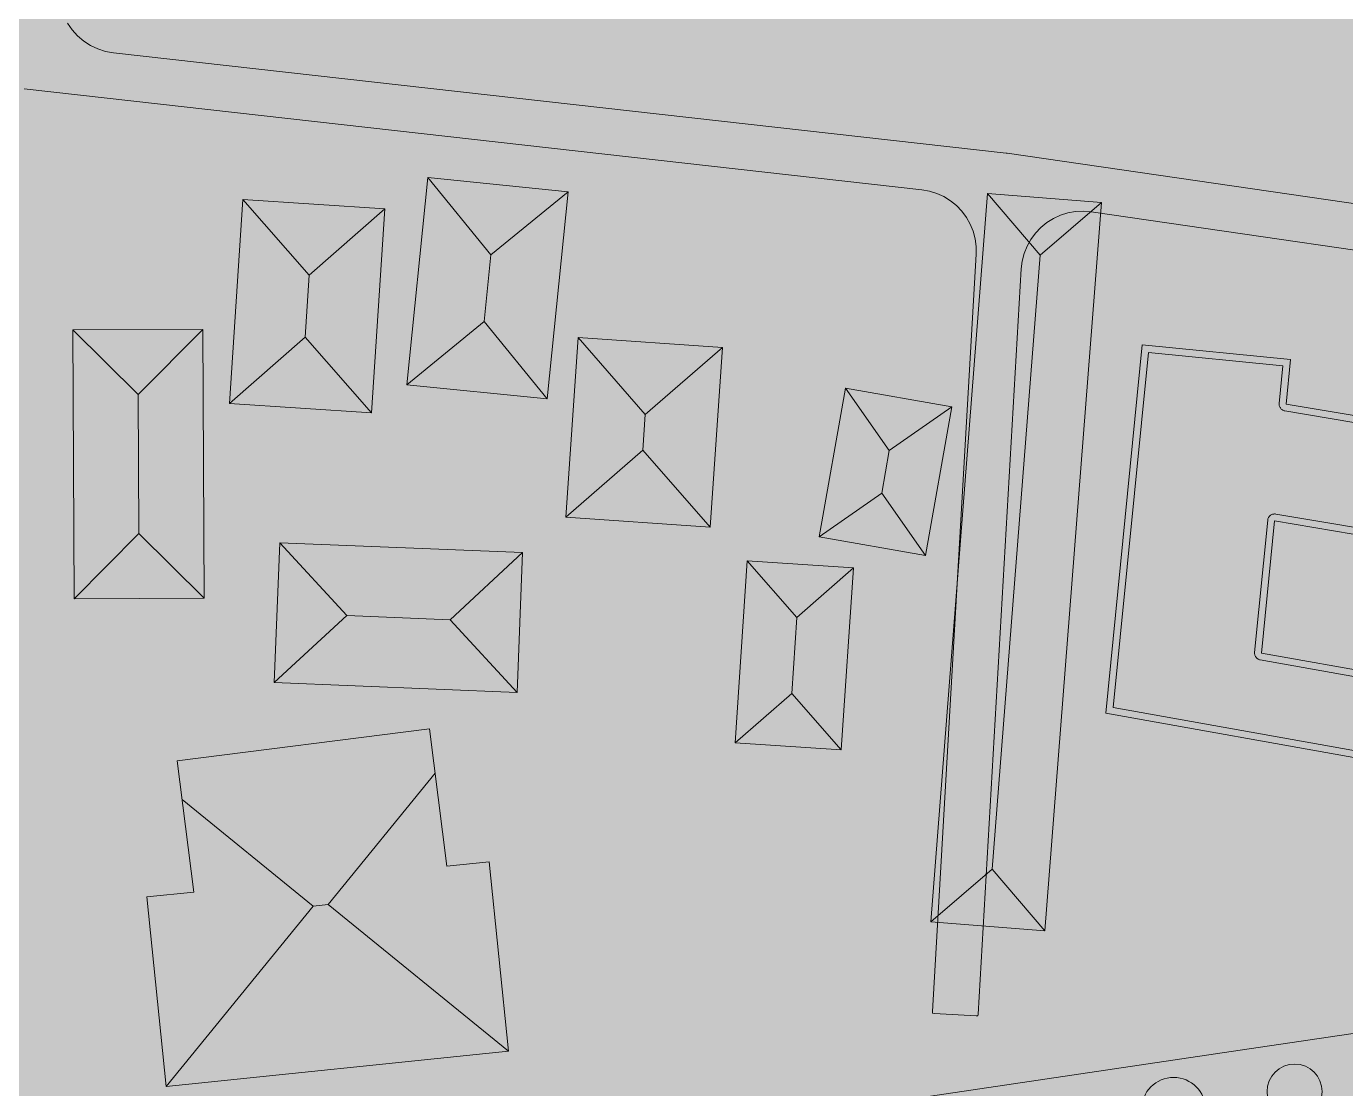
# Model space of a CAD drawing. Header units: metres. Extents: x 305859 to 307221, y 9155922 to 9156786.
# Drawn here: x 306656 to 306742.2, y 9156142.8 to 9156212.3 of the extents above; entities that cross this region are included whole.
import ezdxf

# ---------------------------------------------------------------- set-up
doc = ezdxf.new("R2010")
doc.units = ezdxf.units.M
for name, color, linetype, lineweight, true_color in [('B-BANGUNAN_PENDIDIKAN', 7, 'Continuous', 13, 0x78aadc), ('B-BANGUNAN_PERMUKIMAN', 7, 'Continuous', 13, 0xf0cd8c), ('B-BAYANGAN', 7, 'Continuous', 0, 0x76786c), ('J-PERKERASAN_JALAN', 7, 'Continuous', 9, 0x989896), ('V-POHON_PENEDUH', 7, 'Continuous', 13, 0x288232)]:
    doc.layers.add(name, color=color, linetype=linetype, lineweight=lineweight, true_color=true_color)
doc.layers.add('G-PERKERASAN', color=7, linetype='Continuous')
doc.layers.add('V-RTH_SEMPADAN', color=7, linetype='Continuous')

# ---------------------------------------------------------------- blocks, each defined once
blk = doc.blocks.new('POHON')
at = {"true_color": 0x347638}
h = blk.add_hatch(color=97, dxfattribs=at)
h.dxf.hatch_style = 1
edge = h.paths.add_edge_path()
edge.add_arc((0, 0), 1, 0, 360)
at = {"true_color": 0x3e843e}
h = blk.add_hatch(color=97, dxfattribs=at)
h.dxf.hatch_style = 1
edge = h.paths.add_edge_path()
edge.add_arc((-0.552, 0.552), 0.32, 0, 360)
h = blk.add_hatch(color=97, dxfattribs=at)
h.dxf.hatch_style = 1
edge = h.paths.add_edge_path()
edge.add_arc((0, 0.78), 0.32, 0, 360)
h = blk.add_hatch(color=97, dxfattribs=at)
h.dxf.hatch_style = 1
edge = h.paths.add_edge_path()
edge.add_arc((0.552, 0.552), 0.32, 0, 360)
at = {"true_color": 0x62a556}
h = blk.add_hatch(color=85, dxfattribs=at)
h.dxf.hatch_style = 1
edge = h.paths.add_edge_path()
edge.add_arc((-0.2, 0.22), 0.55, 0, 360)
at = {"true_color": 0x697060}
h = blk.add_hatch(color=251, dxfattribs=at)
h.dxf.hatch_style = 1
edge = h.paths.add_edge_path()
edge.add_arc((0.38, -0.38), 1, 0, 360)
at = {"true_color": 0x3e843e}
h = blk.add_hatch(color=97, dxfattribs=at)
h.dxf.hatch_style = 1
edge = h.paths.add_edge_path()
edge.add_arc((-0.78, 0), 0.32, 0, 360)
h = blk.add_hatch(color=97, dxfattribs=at)
h.dxf.hatch_style = 1
edge = h.paths.add_edge_path()
edge.add_arc((0.78, 0), 0.32, 0, 360)
h = blk.add_hatch(color=97, dxfattribs=at)
h.dxf.hatch_style = 1
edge = h.paths.add_edge_path()
edge.add_arc((-0.552, -0.552), 0.32, 0, 360)
h = blk.add_hatch(color=97, dxfattribs=at)
h.dxf.hatch_style = 1
edge = h.paths.add_edge_path()
edge.add_arc((0.552, -0.552), 0.32, 0, 360)
h = blk.add_hatch(color=97, dxfattribs=at)
h.dxf.hatch_style = 1
edge = h.paths.add_edge_path()
edge.add_arc((0, -0.78), 0.32, 0, 360)
at = {"color": 99, "lineweight": 9, "true_color": 0x235528}
blk.add_circle((0, 0), 1, dxfattribs=at)

msp = doc.modelspace()

# ---------------------------------------------------------------- hatches: boundary and pattern name
at = {"layer": 'B-BANGUNAN_PENDIDIKAN', "true_color": 0x6ea1de}
h = msp.add_hatch(color=153, dxfattribs=at)
h.dxf.hatch_style = 1
h.paths.add_polyline_path([(306686.358, 9156197.34), (306685.916, 9156192.974), (306680.859, 9156188.847), (306682.231, 9156202.398), (306686.358, 9156197.34)])
at = {"layer": 'B-BANGUNAN_PENDIDIKAN', "true_color": 0x6b9eda}
h = msp.add_hatch(color=153, dxfattribs=at)
h.dxf.hatch_style = 1
h.paths.add_polyline_path([(306686.358, 9156197.34), (306682.231, 9156202.398), (306691.415, 9156201.468), (306686.358, 9156197.34)])
at = {"layer": 'B-BANGUNAN_PENDIDIKAN', "true_color": 0x557ead}
h = msp.add_hatch(color=145, dxfattribs=at)
h.dxf.hatch_style = 1
h.paths.add_polyline_path([(306690.043, 9156187.917), (306690.043, 9156187.917), (306685.916, 9156192.974), (306686.358, 9156197.34), (306691.415, 9156201.468), (306691.416, 9156201.468), (306690.043, 9156187.917)])
at = {"layer": 'B-BANGUNAN_PENDIDIKAN', "true_color": 0x6da1dd}
h = msp.add_hatch(color=153, dxfattribs=at)
h.dxf.hatch_style = 1
h.paths.add_polyline_path([(306674.473, 9156196.004), (306674.208, 9156191.957), (306669.26, 9156187.617), (306669.259, 9156187.617), (306670.133, 9156200.952), (306674.473, 9156196.004)])
at = {"layer": 'B-BANGUNAN_PENDIDIKAN', "true_color": 0x6c9fda}
h = msp.add_hatch(color=153, dxfattribs=at)
h.dxf.hatch_style = 1
h.paths.add_polyline_path([(306679.421, 9156200.344), (306674.473, 9156196.004), (306670.133, 9156200.952), (306679.421, 9156200.344)])
at = {"layer": 'B-BANGUNAN_PENDIDIKAN', "true_color": 0x567eae}
h = msp.add_hatch(color=145, dxfattribs=at)
h.dxf.hatch_style = 1
h.paths.add_polyline_path([(306678.548, 9156187.009), (306674.208, 9156191.957), (306674.473, 9156196.004), (306679.421, 9156200.344), (306678.548, 9156187.009)])
at = {"layer": 'B-BANGUNAN_PENDIDIKAN', "true_color": 0x5881b1}
h = msp.add_hatch(color=145, dxfattribs=at)
h.dxf.hatch_style = 1
h.paths.add_polyline_path([(306680.859, 9156188.847), (306680.859, 9156188.847), (306685.916, 9156192.974), (306690.043, 9156187.917), (306685.542, 9156188.373), (306680.859, 9156188.847)])
at = {"layer": 'B-BANGUNAN_PENDIDIKAN', "true_color": 0x6da0dc}
h = msp.add_hatch(color=153, dxfattribs=at)
h.dxf.hatch_style = 1
h.paths.add_polyline_path([(306663.296, 9156188.197), (306659.028, 9156192.429), (306667.528, 9156192.464), (306663.296, 9156188.197)])
h = msp.add_hatch(color=153, dxfattribs=at)
h.dxf.hatch_style = 1
h.paths.add_polyline_path([(306659.028, 9156192.429), (306659.028, 9156192.429), (306663.296, 9156188.197), (306663.333, 9156179.119), (306659.101, 9156174.852), (306659.028, 9156192.429)])
at = {"layer": 'B-BANGUNAN_PENDIDIKAN', "true_color": 0x567faf}
h = msp.add_hatch(color=145, dxfattribs=at)
h.dxf.hatch_style = 1
h.paths.add_polyline_path([(306667.601, 9156174.887), (306663.333, 9156179.119), (306663.296, 9156188.197), (306667.528, 9156192.464), (306667.601, 9156174.887)])
at = {"layer": 'B-BANGUNAN_PENDIDIKAN', "true_color": 0x5780b1}
h = msp.add_hatch(color=145, dxfattribs=at)
h.dxf.hatch_style = 1
h.paths.add_polyline_path([(306674.208, 9156191.957), (306678.548, 9156187.009), (306669.26, 9156187.617), (306674.208, 9156191.957)])
at = {"layer": 'B-BANGUNAN_PENDIDIKAN', "true_color": 0x567faf}
h = msp.add_hatch(color=145, dxfattribs=at)
h.dxf.hatch_style = 1
h.paths.add_polyline_path([(306659.101, 9156174.852), (306663.333, 9156179.119), (306667.601, 9156174.887), (306659.101, 9156174.852)])
at = {"layer": 'B-BANGUNAN_PENDIDIKAN', "true_color": 0x6da0dd}
h = msp.add_hatch(color=153, dxfattribs=at)
h.dxf.hatch_style = 1
h.paths.add_polyline_path([(306672.56, 9156178.499), (306672.561, 9156178.499), (306676.944, 9156173.75), (306672.195, 9156169.367), (306672.225, 9156170.116), (306672.56, 9156178.499)])
at = {"layer": 'B-BANGUNAN_PENDIDIKAN', "true_color": 0x6c9fdb}
h = msp.add_hatch(color=153, dxfattribs=at)
h.dxf.hatch_style = 1
h.paths.add_polyline_path([(306683.687, 9156173.481), (306676.944, 9156173.75), (306672.561, 9156178.499), (306688.435, 9156177.864), (306683.687, 9156173.481)])
at = {"layer": 'B-BANGUNAN_PENDIDIKAN', "true_color": 0x567fae}
h = msp.add_hatch(color=145, dxfattribs=at)
h.dxf.hatch_style = 1
h.paths.add_polyline_path([(306683.687, 9156173.481), (306688.435, 9156177.864), (306688.435, 9156177.864), (306688.07, 9156168.731), (306683.687, 9156173.481)])
at = {"layer": 'B-BANGUNAN_PENDIDIKAN', "true_color": 0x5780b0}
h = msp.add_hatch(color=145, dxfattribs=at)
h.dxf.hatch_style = 1
h.paths.add_polyline_path([(306672.195, 9156169.367), (306672.195, 9156169.367), (306676.944, 9156173.75), (306683.687, 9156173.481), (306688.07, 9156168.731), (306672.195, 9156169.367)])
at = {"layer": 'B-BANGUNAN_PENDIDIKAN', "true_color": 0x6ea1de}
h = msp.add_hatch(color=153, dxfattribs=at)
h.dxf.hatch_style = 1
h.paths.add_polyline_path([(306675.712, 9156154.859), (306674.734, 9156154.758), (306666.163, 9156161.73), (306665.842, 9156164.241), (306682.333, 9156166.355), (306682.705, 9156163.454), (306675.712, 9156154.859)])
at = {"layer": 'B-BANGUNAN_PENDIDIKAN', "true_color": 0x5983b4}
h = msp.add_hatch(color=163, dxfattribs=at)
h.dxf.hatch_style = 1
h.paths.add_polyline_path([(306675.712, 9156154.859), (306682.705, 9156163.454), (306683.485, 9156157.37), (306686.241, 9156157.653), (306687.516, 9156145.257), (306675.712, 9156154.859)])
at = {"layer": 'B-BANGUNAN_PENDIDIKAN', "true_color": 0x6da0dc}
h = msp.add_hatch(color=153, dxfattribs=at)
h.dxf.hatch_style = 1
h.paths.add_polyline_path([(306674.734, 9156154.758), (306665.132, 9156142.955), (306665.132, 9156142.955), (306663.857, 9156155.351), (306666.941, 9156155.668), (306666.163, 9156161.73), (306674.734, 9156154.758)])
at = {"layer": 'B-BANGUNAN_PENDIDIKAN', "true_color": 0x557ead}
h = msp.add_hatch(color=145, dxfattribs=at)
h.dxf.hatch_style = 1
h.paths.add_polyline_path([(306674.734, 9156154.758), (306675.712, 9156154.859), (306687.516, 9156145.257), (306665.132, 9156142.955), (306674.734, 9156154.758)])
at = {"layer": 'B-BANGUNAN_PERMUKIMAN', "true_color": 0xed9467}
h = msp.add_hatch(color=21, dxfattribs=at)
h.dxf.hatch_style = 1
h.paths.add_polyline_path([(306722.267, 9156197.323), (306719.143, 9156157.164), (306715.12, 9156153.722), (306718.824, 9156201.346), (306722.267, 9156197.323)])
at = {"layer": 'B-BANGUNAN_PERMUKIMAN', "true_color": 0xea9165}
h = msp.add_hatch(color=33, dxfattribs=at)
h.dxf.hatch_style = 1
h.paths.add_polyline_path([(306726.29, 9156200.766), (306722.267, 9156197.323), (306718.824, 9156201.346), (306718.824, 9156201.346), (306726.29, 9156200.766)])
at = {"layer": 'B-BANGUNAN_PERMUKIMAN', "true_color": 0xba7350}
h = msp.add_hatch(color=23, dxfattribs=at)
h.dxf.hatch_style = 1
h.paths.add_polyline_path([(306722.586, 9156153.141), (306722.586, 9156153.141), (306719.143, 9156157.164), (306722.267, 9156197.323), (306726.29, 9156200.766), (306722.586, 9156153.141)])
at = {"layer": 'B-BANGUNAN_PERMUKIMAN', "true_color": 0xed9367}
h = msp.add_hatch(color=21, dxfattribs=at)
h.dxf.hatch_style = 1
h.paths.add_polyline_path([(306692.056, 9156191.934), (306692.056, 9156191.934), (306696.452, 9156186.893), (306696.293, 9156184.572), (306691.253, 9156180.177), (306692.056, 9156191.934)])
at = {"layer": 'B-BANGUNAN_PERMUKIMAN', "true_color": 0xea9165}
h = msp.add_hatch(color=33, dxfattribs=at)
h.dxf.hatch_style = 1
h.paths.add_polyline_path([(306696.452, 9156186.893), (306692.056, 9156191.934), (306701.492, 9156191.289), (306696.452, 9156186.893)])
at = {"layer": 'B-BANGUNAN_PERMUKIMAN', "true_color": 0xba7450}
h = msp.add_hatch(color=23, dxfattribs=at)
h.dxf.hatch_style = 1
h.paths.add_polyline_path([(306696.293, 9156184.572), (306696.452, 9156186.893), (306701.492, 9156191.289), (306700.689, 9156179.532), (306696.293, 9156184.572)])
at = {"layer": 'B-BANGUNAN_PERMUKIMAN', "true_color": 0xd4845c}
h = msp.add_hatch(color=23, dxfattribs=at)
h.dxf.hatch_style = 1
h.paths.add_polyline_path([(306738.355, 9156187.58), (306747.5, 9156186.044), (306747.998, 9156190.306), (306754.692, 9156189.524), (306754.904, 9156191.337), (306761.89, 9156190.521), (306758.69, 9156163.114), (306751.704, 9156163.93), (306752.688, 9156172.359), (306745.994, 9156173.141), (306746.611, 9156178.43), (306737.6, 9156179.944), (306736.745, 9156171.3), (306744.627, 9156169.895), (306743.634, 9156164.327), (306726.568, 9156167.37), (306728.95, 9156191.447), (306738.643, 9156190.488), (306738.355, 9156187.58)])
at = {"layer": 'B-BANGUNAN_PERMUKIMAN', "true_color": 0xef9568}
h = msp.add_hatch(color=21, dxfattribs=at)
h.dxf.hatch_style = 1
h.paths.add_polyline_path([(306712.411, 9156184.536), (306711.921, 9156181.765), (306707.83, 9156178.901), (306707.83, 9156178.901), (306709.547, 9156188.627), (306712.411, 9156184.536)])
at = {"layer": 'B-BANGUNAN_PERMUKIMAN', "true_color": 0xe79064}
h = msp.add_hatch(color=33, dxfattribs=at)
h.dxf.hatch_style = 1
h.paths.add_polyline_path([(306716.502, 9156187.4), (306716.502, 9156187.4), (306712.411, 9156184.536), (306709.547, 9156188.627), (306709.547, 9156188.627), (306716.502, 9156187.4)])
at = {"layer": 'B-BANGUNAN_PERMUKIMAN', "true_color": 0xb8724f}
h = msp.add_hatch(color=35, dxfattribs=at)
h.dxf.hatch_style = 1
h.paths.add_polyline_path([(306711.921, 9156181.765), (306712.411, 9156184.536), (306716.502, 9156187.4), (306714.785, 9156177.674), (306711.921, 9156181.765)])
at = {"layer": 'B-BANGUNAN_PERMUKIMAN', "true_color": 0xbd7652}
h = msp.add_hatch(color=23, dxfattribs=at)
h.dxf.hatch_style = 1
h.paths.add_polyline_path([(306696.293, 9156184.572), (306700.689, 9156179.532), (306700.689, 9156179.532), (306691.253, 9156180.177), (306696.293, 9156184.572)])
at = {"layer": 'B-BANGUNAN_PERMUKIMAN', "true_color": 0xc07753}
h = msp.add_hatch(color=23, dxfattribs=at)
h.dxf.hatch_style = 1
h.paths.add_polyline_path([(306711.921, 9156181.765), (306714.785, 9156177.674), (306707.83, 9156178.901), (306711.921, 9156181.765)])
at = {"layer": 'B-BANGUNAN_PERMUKIMAN', "true_color": 0xed9367}
h = msp.add_hatch(color=21, dxfattribs=at)
h.dxf.hatch_style = 1
h.paths.add_polyline_path([(306703.122, 9156177.331), (306706.359, 9156173.631), (306706.028, 9156168.662), (306702.328, 9156165.424), (306703.122, 9156177.331)])
at = {"layer": 'B-BANGUNAN_PERMUKIMAN', "true_color": 0xea9165}
h = msp.add_hatch(color=33, dxfattribs=at)
h.dxf.hatch_style = 1
h.paths.add_polyline_path([(306706.359, 9156173.631), (306703.122, 9156177.331), (306710.058, 9156176.868), (306706.359, 9156173.631)])
at = {"layer": 'B-BANGUNAN_PERMUKIMAN', "true_color": 0xba7450}
h = msp.add_hatch(color=23, dxfattribs=at)
h.dxf.hatch_style = 1
h.paths.add_polyline_path([(306706.028, 9156168.662), (306706.359, 9156173.631), (306710.058, 9156176.868), (306710.058, 9156176.868), (306709.265, 9156164.962), (306706.028, 9156168.662)])
at = {"layer": 'B-BANGUNAN_PERMUKIMAN', "true_color": 0xbd7652}
h = msp.add_hatch(color=23, dxfattribs=at)
h.dxf.hatch_style = 1
h.paths.add_polyline_path([(306706.028, 9156168.662), (306709.265, 9156164.962), (306709.265, 9156164.962), (306702.328, 9156165.424), (306706.028, 9156168.662)])
h = msp.add_hatch(color=23, dxfattribs=at)
h.dxf.hatch_style = 1
h.paths.add_polyline_path([(306719.143, 9156157.164), (306722.586, 9156153.141), (306715.12, 9156153.722), (306719.143, 9156157.164)])
at = {"layer": 'B-BAYANGAN', "true_color": 0x76786c}
h = msp.add_hatch(color=8, dxfattribs=at)
h.dxf.hatch_style = 1
h.paths.add_polyline_path([(306692.466, 9156200.418), (306691.094, 9156186.867), (306681.909, 9156187.797), (306683.281, 9156201.348), (306692.466, 9156200.418)])
h = msp.add_hatch(color=8, dxfattribs=at)
h.dxf.hatch_style = 1
h.paths.add_polyline_path([(306727.04, 9156200.016), (306723.336, 9156152.391), (306715.87, 9156152.972), (306719.574, 9156200.597), (306727.04, 9156200.016)])
h = msp.add_hatch(color=8, dxfattribs=at)
h.dxf.hatch_style = 1
h.paths.add_polyline_path([(306680.471, 9156199.294), (306679.598, 9156185.959), (306670.309, 9156186.567), (306671.183, 9156199.902), (306680.471, 9156199.294)])
h = msp.add_hatch(color=8, dxfattribs=at)
h.dxf.hatch_style = 1
h.paths.add_polyline_path([(306668.651, 9156173.837), (306660.151, 9156173.802), (306660.078, 9156191.379), (306668.578, 9156191.414), (306668.651, 9156173.837)])
h = msp.add_hatch(color=8, dxfattribs=at)
h.dxf.hatch_style = 1
h.paths.add_polyline_path([(306702.242, 9156190.539), (306701.439, 9156178.782), (306692.003, 9156179.427), (306692.806, 9156191.184), (306702.242, 9156190.539)])
h = msp.add_hatch(color=8, dxfattribs=at)
h.dxf.hatch_style = 1
h.paths.add_polyline_path([(306739.105, 9156186.83), (306748.25, 9156185.294), (306748.748, 9156189.556), (306755.442, 9156188.774), (306755.654, 9156190.587), (306762.64, 9156189.771), (306759.44, 9156162.364), (306752.454, 9156163.18), (306753.438, 9156171.609), (306746.744, 9156172.391), (306747.361, 9156177.68), (306738.35, 9156179.194), (306737.495, 9156170.55), (306745.377, 9156169.145), (306744.384, 9156163.577), (306727.318, 9156166.62), (306729.7, 9156190.697), (306739.393, 9156189.738), (306739.105, 9156186.83)])
h = msp.add_hatch(color=8, dxfattribs=at)
h.dxf.hatch_style = 1
h.paths.add_polyline_path([(306717.252, 9156186.65), (306715.535, 9156176.924), (306708.58, 9156178.151), (306710.297, 9156187.877), (306717.252, 9156186.65)])
h = msp.add_hatch(color=8, dxfattribs=at)
h.dxf.hatch_style = 1
h.paths.add_polyline_path([(306689.485, 9156176.814), (306689.12, 9156167.681), (306673.245, 9156168.316), (306673.61, 9156177.449), (306689.485, 9156176.814)])
h = msp.add_hatch(color=8, dxfattribs=at)
h.dxf.hatch_style = 1
h.paths.add_polyline_path([(306710.808, 9156176.118), (306710.015, 9156164.212), (306703.078, 9156164.674), (306703.872, 9156176.581), (306710.808, 9156176.118)])
h = msp.add_hatch(color=8, dxfattribs=at)
h.dxf.hatch_style = 1
h.paths.add_polyline_path([(306683.383, 9156165.306), (306684.535, 9156156.32), (306687.291, 9156156.603), (306688.566, 9156144.207), (306666.182, 9156141.905), (306664.907, 9156154.301), (306667.991, 9156154.618), (306666.892, 9156163.191), (306683.383, 9156165.306)])
at = {"layer": 'G-PERKERASAN', "true_color": 0xe0ded9}
h = msp.add_hatch(color=254, dxfattribs=at)
h.dxf.hatch_style = 1
h.paths.add_polyline_path([(306908.991, 9156199.224), (306871.946, 9156198.019), (306868.838, 9156144.144), (306843.973, 9156139.654), (306613.966, 9156113.407), (306520.721, 9156109.954), (306448.831, 9156118.111), (306448.831, 9156123.174), (306477.156, 9156118.515), (306520.147, 9156115.685), (306566.866, 9156115.258), (306613.832, 9156118.698), (306780.378, 9156142.221), (306834.175, 9156150.611), (306834.206, 9156150.614), (306834.236, 9156150.619), (306836.67, 9156150.94), (306832.652, 9156160.25), (306794.325, 9156155.537), (306785.065, 9156153.865), (306754.667, 9156148.377), (306749.086, 9156147.369), (306735.941, 9156145.416), (306694.109, 9156139.201), (306682.572, 9156137.435), (306647.045, 9156131.998), (306596.424, 9156127.396), (306534.299, 9156127.396), (306532.491, 9156127.582), (306527.336, 9156128.112), (306527.76, 9156145.94), (306529.801, 9156231.677), (306512.264, 9156228.096), (306472.743, 9156232.048), (306466.174, 9156213.241), (306448.831, 9156196.713), (306448.831, 9156532.371), (306504.834, 9156523.084), (306572.178, 9156510.306), (306677.166, 9156490.276), (306781.809, 9156471.972), (306833.432, 9156467.309), (306884.355, 9156462.71), (306888.869, 9156462.302), (306908.991, 9156460.229), (306908.991, 9156405.135), (306880.738, 9156410.367), (306872.191, 9156289.958), (306880.063, 9156289.504), (306887.261, 9156399.075), (306908.991, 9156395.952), (306908.991, 9156283.201), (306908.991, 9156208.942), (306891.749, 9156208.374), (306886.184, 9156208.191), (306882.096, 9156208.056), (306881.637, 9156222), (306879.908, 9156222), (306879.787, 9156200), (306885.632, 9156200.303), (306885.601, 9156199.857), (306906.625, 9156201.392), (306908.7, 9156201.5), (306908.991, 9156201.535), (306908.991, 9156199.224)])
at = {"layer": 'J-PERKERASAN_JALAN', "true_color": 0xa8a8a6}
h = msp.add_hatch(color=253, dxfattribs=at)
h.dxf.hatch_style = 1
h.paths.add_polyline_path([(306644.846, 9156501.891), (306682.628, 9156491.9), (306683.147, 9156491.799), (306683.674, 9156491.767), (306684.2, 9156491.805), (306684.718, 9156491.912), (306685.216, 9156492.086), (306685.687, 9156492.324), (306686.123, 9156492.622), (306686.516, 9156492.975), (306686.858, 9156493.377), (306687.145, 9156493.82), (306687.371, 9156494.297), (306687.532, 9156494.8), (306687.626, 9156495.32), (306695.984, 9156569.63), (306695.989, 9156569.68), (306698.582, 9156595.648), (306698.6, 9156596.174), (306698.548, 9156596.698), (306698.428, 9156597.211), (306698.242, 9156597.704), (306697.992, 9156598.168), (306697.684, 9156598.595), (306697.322, 9156598.978), (306696.913, 9156599.31), (306696.464, 9156599.585), (306695.982, 9156599.799), (306695.477, 9156599.948), (306694.957, 9156600.029), (306670.552, 9156602.201), (306670.518, 9156602.204), (306670.5, 9156602.206), (306670.466, 9156602.21), (306657.245, 9156603.85), (306657.037, 9156603.87), (306645.006, 9156604.728), (306644.988, 9156604.729), (306644.846, 9156604.739), (306644.846, 9156621.261), (306646.808, 9156644.864), (306646.817, 9156645.394), (306646.755, 9156645.922), (306646.625, 9156646.436), (306646.427, 9156646.928), (306646.166, 9156647.39), (306645.846, 9156647.813), (306645.473, 9156648.191), (306645.053, 9156648.515), (306644.846, 9156648.636), (306644.846, 9156652.085), (306644.923, 9156652.078), (306645.076, 9156652.056), (306645.226, 9156652.019), (306645.31, 9156651.993), (306646.552, 9156651.573), (306646.635, 9156651.543), (306646.777, 9156651.481), (306646.893, 9156651.417), (306647.021, 9156651.331), (306647.091, 9156651.277), (306648.075, 9156650.482), (306648.162, 9156650.408), (306648.302, 9156650.266), (306648.424, 9156650.108), (306648.487, 9156650.013), (306649.22, 9156648.813), (306649.269, 9156648.727), (306649.344, 9156648.572), (306649.403, 9156648.411), (306649.43, 9156648.316), (306649.845, 9156646.712), (306649.869, 9156646.584), (306649.877, 9156646.448), (306649.896, 9156646.221), (306649.912, 9156646.085), (306649.909, 9156645.955), (306647.057, 9156611.647), (306647.048, 9156611.12), (306647.108, 9156610.596), (306647.237, 9156610.085), (306647.432, 9156609.595), (306647.689, 9156609.135), (306648.005, 9156608.713), (306648.374, 9156608.336), (306648.789, 9156608.011), (306649.243, 9156607.743), (306649.728, 9156607.538), (306650.236, 9156607.397), (306650.758, 9156607.325), (306657.367, 9156606.854), (306657.419, 9156606.85), (306657.445, 9156606.847), (306657.497, 9156606.842), (306665.344, 9156605.868), (306665.869, 9156605.838), (306666.394, 9156605.877), (306666.909, 9156605.984), (306667.406, 9156606.159), (306667.875, 9156606.397), (306668.309, 9156606.694), (306668.701, 9156607.046), (306669.043, 9156607.446), (306669.329, 9156607.888), (306669.555, 9156608.363), (306669.716, 9156608.864), (306669.81, 9156609.382), (306674.406, 9156649.437), (306674.428, 9156649.558), (306674.551, 9156649.552), (306677.271, 9156649.24), (306677.393, 9156649.218), (306677.387, 9156649.095), (306672.801, 9156609.131), (306672.776, 9156608.6), (306672.821, 9156608.07), (306672.936, 9156607.551), (306673.119, 9156607.051), (306673.367, 9156606.581), (306673.675, 9156606.147), (306674.037, 9156605.758), (306674.448, 9156605.421), (306674.9, 9156605.141), (306675.385, 9156604.924), (306675.895, 9156604.773), (306676.421, 9156604.69), (306695.455, 9156602.997), (306695.967, 9156602.984), (306696.477, 9156603.037), (306696.976, 9156603.155), (306697.455, 9156603.336), (306697.908, 9156603.576), (306698.326, 9156603.873), (306698.703, 9156604.22), (306699.032, 9156604.613), (306699.309, 9156605.044), (306699.528, 9156605.508), (306699.686, 9156605.996), (306699.78, 9156606.499), (306716.122, 9156741.172), (306716.151, 9156741.689), (306716.113, 9156742.205), (306716.009, 9156742.711), (306715.841, 9156743.2), (306715.61, 9156743.663), (306715.322, 9156744.093), (306714.981, 9156744.482), (306714.592, 9156744.823), (306714.163, 9156745.112), (306713.7, 9156745.342), (306713.211, 9156745.511), (306712.704, 9156745.616), (306712.189, 9156745.654), (306666.911, 9156746.074), (306644.846, 9156746.374), (306644.846, 9156749.374), (306666.925, 9156749.074), (306666.942, 9156749.074), (306718.292, 9156748.598), (306718.4, 9156748.598), (306737.502, 9156748.94), (306746.832, 9156749), (306746.832, 9156746.001), (306737.593, 9156745.941), (306737.547, 9156745.94), (306723.164, 9156745.683), (306722.646, 9156745.64), (306722.137, 9156745.53), (306721.647, 9156745.354), (306721.184, 9156745.117), (306720.755, 9156744.822), (306720.369, 9156744.473), (306720.031, 9156744.077), (306719.747, 9156743.641), (306719.523, 9156743.171), (306719.361, 9156742.677), (306719.265, 9156742.165), (306702.827, 9156606.709), (306702.798, 9156606.205), (306702.833, 9156605.702), (306702.931, 9156605.207), (306703.09, 9156604.728), (306703.308, 9156604.273), (306703.582, 9156603.849), (306703.907, 9156603.463), (306704.278, 9156603.121), (306704.689, 9156602.828), (306705.134, 9156602.59), (306705.605, 9156602.409), (306706.096, 9156602.289), (306706.597, 9156602.232), (306734.805, 9156600.812), (306735.341, 9156600.821), (306735.872, 9156600.902), (306736.387, 9156601.053), (306736.877, 9156601.271), (306737.333, 9156601.554), (306737.748, 9156601.894), (306738.113, 9156602.288), (306738.422, 9156602.726), (306738.67, 9156603.202), (306738.852, 9156603.707), (306738.964, 9156604.231), (306739.006, 9156604.766), (306739.208, 9156624.77), (306739.214, 9156624.897), (306739.218, 9156624.96), (306739.232, 9156625.087), (306739.378, 9156626.142), (306739.392, 9156626.229), (306739.431, 9156626.4), (306739.456, 9156626.484), (306739.711, 9156627.27), (306739.743, 9156627.363), (306739.812, 9156627.52), (306739.883, 9156627.648), (306739.981, 9156627.788), (306740.042, 9156627.864), (306740.45, 9156628.344), (306740.517, 9156628.418), (306740.644, 9156628.54), (306740.762, 9156628.632), (306740.888, 9156628.713), (306741.022, 9156628.78), (306741.186, 9156628.842), (306741.282, 9156628.871), (306741.894, 9156629.037), (306741.984, 9156629.059), (306742.165, 9156629.09), (306742.257, 9156629.1), (306742.92, 9156629.153), (306742.958, 9156629.155), (306742.978, 9156629.157), (306743.016, 9156629.158), (306746.832, 9156629.316), (306746.832, 9156624.748), (306746.627, 9156624.785), (306746.112, 9156624.811), (306745.599, 9156624.77), (306745.094, 9156624.664), (306744.608, 9156624.494), (306744.148, 9156624.263), (306743.721, 9156623.975), (306743.334, 9156623.634), (306742.995, 9156623.246), (306742.709, 9156622.818), (306742.479, 9156622.357), (306742.311, 9156621.87), (306742.207, 9156621.366), (306742.169, 9156620.852), (306742.009, 9156605.084), (306742.036, 9156604.578), (306742.127, 9156604.079), (306742.281, 9156603.595), (306742.494, 9156603.135), (306742.764, 9156602.705), (306743.086, 9156602.313), (306743.455, 9156601.965), (306743.865, 9156601.667), (306744.31, 9156601.423), (306744.782, 9156601.237), (306745.274, 9156601.112), (306745.778, 9156601.051), (306746.285, 9156601.053), (306746.832, 9156601.091), (306746.832, 9156598.084), (306740.557, 9156597.65), (306740.55, 9156597.65), (306739.623, 9156597.584), (306739.502, 9156597.579), (306739.441, 9156597.578), (306739.32, 9156597.581), (306705.781, 9156599.269), (306705.274, 9156599.263), (306704.772, 9156599.192), (306704.283, 9156599.059), (306703.815, 9156598.864), (306703.375, 9156598.612), (306702.971, 9156598.307), (306702.609, 9156597.952), (306702.294, 9156597.555), (306702.032, 9156597.121), (306701.827, 9156596.658), (306701.682, 9156596.172), (306701.6, 9156595.672), (306698.971, 9156569.354), (306698.97, 9156569.345), (306698.968, 9156569.32), (306690.454, 9156493.625), (306690.43, 9156493.089), (306690.478, 9156492.555), (306690.597, 9156492.032), (306690.785, 9156491.529), (306691.038, 9156491.057), (306691.353, 9156490.622), (306691.723, 9156490.233), (306692.141, 9156489.897), (306692.601, 9156489.621), (306693.093, 9156489.408), (306693.61, 9156489.263), (306746.584, 9156478.174), (306746.832, 9156478.131), (306746.832, 9156474.899), (306746.254, 9156474.979), (306746.187, 9156474.99), (306746.147, 9156474.997), (306746.081, 9156475.01), (306693.923, 9156485.928), (306693.42, 9156486.001), (306692.911, 9156486.008), (306692.406, 9156485.952), (306691.912, 9156485.831), (306691.437, 9156485.649), (306690.989, 9156485.409), (306690.575, 9156485.113), (306690.202, 9156484.767), (306689.876, 9156484.377), (306689.603, 9156483.949), (306689.385, 9156483.489), (306689.228, 9156483.005), (306689.134, 9156482.506), (306680.222, 9156410.677), (306675.974, 9156376.463), (306675.956, 9156376.284), (306671.777, 9156323.14), (306671.77, 9156322.633), (306671.826, 9156322.13), (306671.946, 9156321.638), (306672.127, 9156321.165), (306672.366, 9156320.718), (306672.66, 9156320.305), (306673.003, 9156319.933), (306673.391, 9156319.607), (306673.817, 9156319.333), (306674.274, 9156319.115), (306674.755, 9156318.956), (306675.252, 9156318.859), (306742.855, 9156310.121), (306742.925, 9156310.112), (306746.832, 9156309.677), (306746.832, 9156306.458), (306742.535, 9156306.936), (306742.507, 9156306.939), (306675.118, 9156315.65), (306674.596, 9156315.683), (306674.073, 9156315.648), (306673.56, 9156315.544), (306673.065, 9156315.375), (306672.596, 9156315.142), (306672.162, 9156314.85), (306671.769, 9156314.504), (306671.425, 9156314.109), (306671.135, 9156313.673), (306670.905, 9156313.203), (306670.738, 9156312.706), (306670.638, 9156312.193), (306658.158, 9156215.036), (306658.126, 9156214.508), (306658.163, 9156213.981), (306658.269, 9156213.463), (306658.443, 9156212.964), (306658.681, 9156212.492), (306658.979, 9156212.056), (306659.333, 9156211.663), (306659.734, 9156211.32), (306660.178, 9156211.032), (306660.656, 9156210.806), (306661.159, 9156210.645), (306661.679, 9156210.551), (306720.042, 9156203.993), (306720.074, 9156203.989), (306720.09, 9156203.987), (306720.122, 9156203.983), (306746.832, 9156200.101), (306746.832, 9156197.07), (306725.61, 9156200.154), (306725.102, 9156200.195), (306724.593, 9156200.171), (306724.091, 9156200.082), (306723.604, 9156199.931), (306723.141, 9156199.719), (306722.709, 9156199.45), (306722.314, 9156199.127), (306721.963, 9156198.758), (306721.662, 9156198.346), (306721.416, 9156197.9), (306721.229, 9156197.426), (306721.103, 9156196.932), (306721.041, 9156196.427), (306718.22, 9156147.695), (306718.204, 9156147.573), (306718.081, 9156147.572), (306715.348, 9156147.731), (306715.226, 9156147.746), (306715.225, 9156147.869), (306718.092, 9156197.386), (306718.089, 9156197.891), (306718.023, 9156198.392), (306717.894, 9156198.88), (306717.704, 9156199.349), (306717.457, 9156199.789), (306717.156, 9156200.195), (306716.807, 9156200.56), (306716.414, 9156200.878), (306715.985, 9156201.144), (306715.525, 9156201.354), (306715.043, 9156201.504), (306714.545, 9156201.592), (306655.828, 9156208.19), (306655.755, 9156208.199), (306655.718, 9156208.205), (306655.646, 9156208.217), (306644.846, 9156210.245), (306644.846, 9156213.297), (306650.508, 9156212.234), (306651.047, 9156212.17), (306651.589, 9156212.18), (306652.125, 9156212.263), (306652.645, 9156212.418), (306653.139, 9156212.642), (306653.598, 9156212.93), (306654.014, 9156213.278), (306654.38, 9156213.679), (306654.687, 9156214.126), (306654.931, 9156214.611), (306655.108, 9156215.124), (306655.213, 9156215.656), (306667.626, 9156312.291), (306667.658, 9156312.83), (306667.618, 9156313.369), (306667.505, 9156313.897), (306667.322, 9156314.406), (306667.072, 9156314.885), (306666.76, 9156315.326), (306666.391, 9156315.721), (306665.973, 9156316.063), (306665.512, 9156316.345), (306665.017, 9156316.562), (306664.498, 9156316.711), (306663.963, 9156316.789), (306650.646, 9156317.806), (306650.624, 9156317.808), (306650.61, 9156317.809), (306650.587, 9156317.811), (306644.846, 9156318.383), (306644.846, 9156321.599), (306650.851, 9156321.001), (306650.943, 9156320.993), (306664.514, 9156319.956), (306665.037, 9156319.95), (306665.556, 9156320.013), (306666.062, 9156320.142), (306666.547, 9156320.337), (306667.002, 9156320.593), (306667.42, 9156320.906), (306667.794, 9156321.271), (306668.117, 9156321.681), (306668.384, 9156322.131), (306668.59, 9156322.611), (306668.732, 9156323.114), (306668.807, 9156323.631), (306672.973, 9156376.62), (306672.977, 9156376.665), (306672.98, 9156376.687), (306672.985, 9156376.732), (306676.578, 9156405.674), (306676.609, 9156406.191), (306676.572, 9156406.708), (306676.469, 9156407.216), (306676.301, 9156407.706), (306676.071, 9156408.17), (306675.783, 9156408.6), (306675.442, 9156408.99), (306675.054, 9156409.333), (306674.624, 9156409.622), (306674.161, 9156409.854), (306673.672, 9156410.023), (306673.164, 9156410.128), (306650.07, 9156413.368), (306649.949, 9156413.393), (306649.958, 9156413.515), (306650.338, 9156416.227), (306650.364, 9156416.348), (306650.486, 9156416.338), (306673.408, 9156413.124), (306673.935, 9156413.085), (306674.463, 9156413.116), (306674.982, 9156413.216), (306675.483, 9156413.384), (306675.957, 9156413.617), (306676.397, 9156413.91), (306676.795, 9156414.259), (306677.142, 9156414.657), (306677.435, 9156415.097), (306677.667, 9156415.572), (306677.834, 9156416.073), (306677.933, 9156416.592), (306686.301, 9156484.039), (306686.331, 9156484.559), (306686.293, 9156485.08), (306686.188, 9156485.591), (306686.018, 9156486.084), (306685.784, 9156486.55), (306685.492, 9156486.982), (306685.146, 9156487.373), (306684.752, 9156487.715), (306684.317, 9156488.003), (306683.849, 9156488.232), (306683.354, 9156488.398), (306644.846, 9156498.581), (306644.846, 9156501.891)])
at = {"layer": 'V-RTH_SEMPADAN', "true_color": 0xb0d48c}
h = msp.add_hatch(color=63, dxfattribs=at)
h.dxf.hatch_style = 1
h.paths.add_polyline_path([(306647.045, 9156131.998), (306682.572, 9156137.435), (306694.109, 9156139.201), (306735.941, 9156145.416), (306749.086, 9156147.369), (306754.667, 9156148.377), (306785.065, 9156153.865), (306794.325, 9156155.537), (306832.652, 9156160.25), (306836.67, 9156150.94), (306834.236, 9156150.619), (306834.206, 9156150.614), (306834.175, 9156150.611), (306780.378, 9156142.221), (306613.832, 9156118.698), (306566.866, 9156115.258), (306520.147, 9156115.685), (306477.156, 9156118.515), (306436.749, 9156125.161), (306410.262, 9156131.502), (306383.405, 9156139.9), (306322.399, 9156163.64), (306271.817, 9156192.257), (306234.968, 9156217.091), (306194.5, 9156250.984), (306167.575, 9156277.281), (306143.497, 9156304.591), (306106.944, 9156354.872), (306104.259, 9156359.574), (306127.354, 9156361.253), (306133.406, 9156338.556), (306160.586, 9156296.707), (306193.374, 9156263.487), (306216.24, 9156242.779), (306246.009, 9156220.776), (306288.72, 9156190.576), (306332.726, 9156171.593), (306393.989, 9156155.199), (306486.314, 9156132.333), (306532.491, 9156127.582), (306534.299, 9156127.396), (306596.424, 9156127.396), (306647.045, 9156131.998)])
at = {"layer": 'V-RTH_SEMPADAN', "true_color": 0x8ab66c}
h = msp.add_hatch(dxfattribs=at)
h.set_pattern_fill('GRASS', color=83, scale=0.35)
h.paths.add_polyline_path([(306647.045, 9156131.998), (306682.572, 9156137.435), (306694.109, 9156139.201), (306735.941, 9156145.416), (306749.086, 9156147.369), (306754.667, 9156148.377), (306785.065, 9156153.865), (306794.325, 9156155.537), (306832.652, 9156160.25), (306836.67, 9156150.94), (306834.236, 9156150.619), (306834.206, 9156150.614), (306834.175, 9156150.611), (306780.378, 9156142.221), (306613.832, 9156118.698), (306566.866, 9156115.258), (306520.147, 9156115.685), (306477.156, 9156118.515), (306436.749, 9156125.161), (306410.262, 9156131.502), (306383.405, 9156139.9), (306322.399, 9156163.64), (306271.817, 9156192.257), (306234.968, 9156217.091), (306194.5, 9156250.984), (306167.575, 9156277.281), (306143.497, 9156304.591), (306106.944, 9156354.872), (306104.259, 9156359.574), (306127.354, 9156361.253), (306133.406, 9156338.556), (306160.586, 9156296.707), (306193.374, 9156263.487), (306216.24, 9156242.779), (306246.009, 9156220.776), (306288.72, 9156190.576), (306332.726, 9156171.593), (306393.989, 9156155.199), (306486.314, 9156132.333), (306532.491, 9156127.582), (306534.299, 9156127.396), (306596.424, 9156127.396), (306647.045, 9156131.998)])

# ---------------------------------------------------------------- linework, layer by layer
at = {"layer": 'B-BANGUNAN_PENDIDIKAN', "color": 167, "lineweight": 9, "true_color": 0x354f6c}
for p, q in [((306682.231, 9156202.398), (306686.358, 9156197.34)), ((306691.415, 9156201.468), (306686.358, 9156197.34)), ((306670.133, 9156200.952), (306674.473, 9156196.004)), ((306679.421, 9156200.344), (306674.473, 9156196.004)), ((306686.358, 9156197.34), (306685.916, 9156192.974)), ((306674.208, 9156191.957), (306674.473, 9156196.004)), ((306680.859, 9156188.847), (306685.916, 9156192.974)), ((306690.043, 9156187.917), (306685.916, 9156192.974)), ((306659.028, 9156192.429), (306663.296, 9156188.197)), ((306667.528, 9156192.464), (306663.296, 9156188.197)), ((306669.26, 9156187.617), (306674.208, 9156191.957)), ((306678.548, 9156187.009), (306674.208, 9156191.957)), ((306663.296, 9156188.197), (306663.333, 9156179.119)), ((306659.101, 9156174.852), (306663.333, 9156179.119)), ((306667.601, 9156174.887), (306663.333, 9156179.119)), ((306672.561, 9156178.499), (306676.944, 9156173.75)), ((306688.435, 9156177.864), (306683.687, 9156173.481)), ((306672.195, 9156169.367), (306676.944, 9156173.75)), ((306683.687, 9156173.481), (306676.944, 9156173.75)), ((306688.07, 9156168.731), (306683.687, 9156173.481)), ((306682.705, 9156163.454), (306675.712, 9156154.859)), ((306666.163, 9156161.73), (306674.734, 9156154.758)), ((306665.132, 9156142.955), (306674.734, 9156154.758)), ((306675.712, 9156154.859), (306674.734, 9156154.758)), ((306687.516, 9156145.257), (306675.712, 9156154.859))]:
    msp.add_line(p, q, dxfattribs=at)
at = {"layer": 'B-BANGUNAN_PENDIDIKAN', "color": 167, "lineweight": 13, "true_color": 0x354f6c}
for points in [[(306691.416, 9156201.468), (306690.044, 9156187.917), (306680.859, 9156188.847), (306682.231, 9156202.398), (306691.416, 9156201.468)], [(306679.421, 9156200.344), (306678.548, 9156187.009), (306669.259, 9156187.617), (306670.133, 9156200.952), (306679.421, 9156200.344)], [(306667.601, 9156174.887), (306659.101, 9156174.852), (306659.028, 9156192.429), (306667.528, 9156192.464), (306667.601, 9156174.887)], [(306688.435, 9156177.864), (306688.07, 9156168.731), (306672.195, 9156169.366), (306672.56, 9156178.499), (306688.435, 9156177.864)], [(306682.333, 9156166.355), (306683.485, 9156157.37), (306686.241, 9156157.653), (306687.516, 9156145.257), (306665.132, 9156142.955), (306663.857, 9156155.351), (306666.941, 9156155.668), (306665.842, 9156164.241), (306682.333, 9156166.355)]]:
    msp.add_lwpolyline(points, close=True, dxfattribs=at)
at = {"layer": 'B-BANGUNAN_PERMUKIMAN', "color": 27, "lineweight": 9, "true_color": 0x744832}
for p, q in [((306718.824, 9156201.346), (306722.267, 9156197.323)), ((306726.29, 9156200.766), (306722.267, 9156197.323)), ((306719.143, 9156157.164), (306722.267, 9156197.323)), ((306692.056, 9156191.934), (306696.452, 9156186.893)), ((306701.492, 9156191.289), (306696.452, 9156186.893)), ((306709.547, 9156188.627), (306712.411, 9156184.536)), ((306716.502, 9156187.4), (306712.411, 9156184.536)), ((306696.452, 9156186.893), (306696.293, 9156184.572)), ((306691.253, 9156180.177), (306696.293, 9156184.572)), ((306700.689, 9156179.532), (306696.293, 9156184.572)), ((306711.921, 9156181.765), (306712.411, 9156184.536)), ((306707.83, 9156178.901), (306711.921, 9156181.765)), ((306714.785, 9156177.674), (306711.921, 9156181.765)), ((306703.122, 9156177.331), (306706.359, 9156173.631)), ((306710.058, 9156176.868), (306706.359, 9156173.631)), ((306706.028, 9156168.662), (306706.359, 9156173.631)), ((306702.328, 9156165.424), (306706.028, 9156168.662)), ((306709.265, 9156164.962), (306706.028, 9156168.662)), ((306715.12, 9156153.722), (306719.143, 9156157.164)), ((306722.586, 9156153.141), (306719.143, 9156157.164))]:
    msp.add_line(p, q, dxfattribs=at)
at = {"layer": 'B-BANGUNAN_PERMUKIMAN', "color": 27, "lineweight": 13, "true_color": 0x744832}
for points in [[(306726.29, 9156200.766), (306722.586, 9156153.141), (306715.12, 9156153.722), (306718.824, 9156201.347), (306726.29, 9156200.766)], [(306701.492, 9156191.289), (306700.689, 9156179.532), (306691.253, 9156180.177), (306692.056, 9156191.934), (306701.492, 9156191.289)], [(306738.355, 9156187.58), (306747.5, 9156186.044), (306747.998, 9156190.306), (306754.692, 9156189.524), (306754.904, 9156191.337), (306761.89, 9156190.521), (306758.69, 9156163.114), (306751.704, 9156163.93), (306752.688, 9156172.359), (306745.994, 9156173.141), (306746.611, 9156178.43), (306737.6, 9156179.944), (306736.745, 9156171.3), (306744.627, 9156169.895), (306743.634, 9156164.327), (306726.568, 9156167.37), (306728.95, 9156191.447), (306738.643, 9156190.488), (306738.355, 9156187.58)], [(306716.502, 9156187.4), (306714.785, 9156177.674), (306707.83, 9156178.901), (306709.547, 9156188.627), (306716.502, 9156187.4)], [(306710.058, 9156176.868), (306709.265, 9156164.962), (306702.328, 9156165.424), (306703.122, 9156177.331), (306710.058, 9156176.868)]]:
    msp.add_lwpolyline(points, close=True, dxfattribs=at)
at = {"layer": 'B-BANGUNAN_PERMUKIMAN', "color": 21, "lineweight": 9, "true_color": 0xfa9b6c}
for points in [[(306743.27, 9156164.849), (306727.057, 9156167.74), (306729.353, 9156190.955), (306738.151, 9156190.085), (306737.907, 9156187.625), (306737.907, 9156187.625), (306737.905, 9156187.58), (306737.908, 9156187.535), (306737.914, 9156187.49), (306737.926, 9156187.447), (306737.941, 9156187.404), (306737.961, 9156187.364), (306737.985, 9156187.325), (306738.012, 9156187.29), (306738.043, 9156187.257), (306738.077, 9156187.227), (306738.113, 9156187.201), (306738.153, 9156187.179), (306738.194, 9156187.16), (306738.237, 9156187.146), (306738.281, 9156187.137), (306747.426, 9156185.6)], [(306746.686, 9156178.874), (306737.675, 9156180.388), (306737.632, 9156180.393), (306737.588, 9156180.394), (306737.545, 9156180.391), (306737.502, 9156180.384), (306737.46, 9156180.372), (306737.42, 9156180.357), (306737.381, 9156180.338), (306737.344, 9156180.315), (306737.31, 9156180.288), (306737.278, 9156180.259), (306737.249, 9156180.226), (306737.224, 9156180.191), (306737.202, 9156180.154), (306737.184, 9156180.115), (306737.169, 9156180.074), (306737.159, 9156180.032), (306737.152, 9156179.989), (306736.297, 9156171.345), (306736.295, 9156171.3), (306736.297, 9156171.255), (306736.304, 9156171.211), (306736.315, 9156171.168), (306736.331, 9156171.125), (306736.35, 9156171.085), (306736.373, 9156171.047), (306736.4, 9156171.011), (306736.431, 9156170.978), (306736.464, 9156170.949), (306736.501, 9156170.923), (306736.539, 9156170.9), (306736.58, 9156170.882), (306736.623, 9156170.867), (306736.666, 9156170.857), (306744.105, 9156169.531)]]:
    msp.add_lwpolyline(points, dxfattribs=at)
at = {"layer": 'J-PERKERASAN_JALAN', "color": 8, "lineweight": 13, "true_color": 0x787876}
for points in [[(306658.681, 9156212.492), (306658.979, 9156212.056), (306659.333, 9156211.663), (306659.734, 9156211.32), (306660.178, 9156211.032), (306660.656, 9156210.806), (306661.159, 9156210.645), (306661.679, 9156210.551), (306720.042, 9156203.993), (306720.074, 9156203.989), (306720.09, 9156203.987), (306720.122, 9156203.983), (306782.931, 9156194.856)], [(306782.59, 9156191.874), (306725.61, 9156200.154), (306725.102, 9156200.195), (306724.593, 9156200.171), (306724.091, 9156200.082), (306723.604, 9156199.931), (306723.141, 9156199.719), (306722.709, 9156199.45), (306722.314, 9156199.127), (306721.963, 9156198.758), (306721.662, 9156198.346), (306721.416, 9156197.9), (306721.229, 9156197.426), (306721.103, 9156196.932), (306721.041, 9156196.427), (306718.22, 9156147.695), (306718.204, 9156147.573), (306718.081, 9156147.572), (306715.348, 9156147.731), (306715.226, 9156147.746), (306715.225, 9156147.869), (306718.092, 9156197.386), (306718.089, 9156197.891), (306718.023, 9156198.392), (306717.894, 9156198.88), (306717.704, 9156199.349), (306717.457, 9156199.789), (306717.156, 9156200.195), (306716.807, 9156200.56), (306716.414, 9156200.878), (306715.985, 9156201.144), (306715.525, 9156201.354), (306715.043, 9156201.504), (306714.545, 9156201.592), (306655.828, 9156208.19)]]:
    msp.add_lwpolyline(points, dxfattribs=at)
at = {"layer": 'V-RTH_SEMPADAN', "color": 65, "lineweight": 9, "true_color": 0x89a56d}
msp.add_lwpolyline([(306393.989, 9156155.199), (306486.314, 9156132.333), (306532.491, 9156127.582), (306534.299, 9156127.396), (306596.424, 9156127.396), (306647.045, 9156131.998), (306647.045, 9156131.998), (306682.572, 9156137.435), (306694.109, 9156139.201), (306735.941, 9156145.416), (306749.086, 9156147.369)], dxfattribs=at)

# ---------------------------------------------------------------- block references
at = {"layer": 'V-POHON_PENEDUH'}
for p, xscale, yscale, rotation in [((306731.002, 9156141.447), 2.1, 2.1, 228.5868589342561), ((306738.915, 9156142.623), 1.8, 1.8, 89.75689790825469)]:
    msp.add_blockref('POHON', p, dxfattribs=dict(at, xscale=xscale, yscale=yscale, rotation=rotation))

doc.saveas('drawing.dxf')
